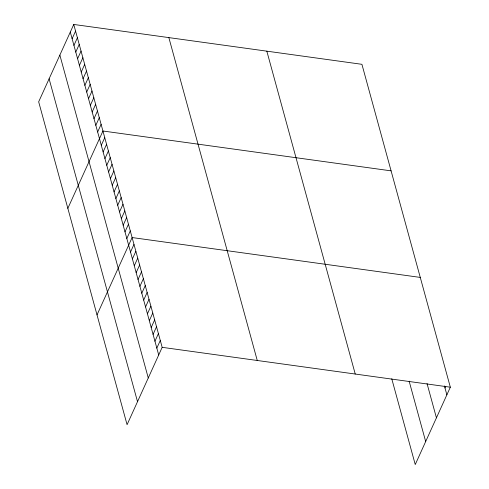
<?xml version="1.0" encoding="UTF-8"?>
<svg xmlns="http://www.w3.org/2000/svg" width="489" height="489" viewBox="0 0 489 489"><rect width="100%" height="100%" fill="white"/><g stroke="black" fill="none" stroke-linecap="round" stroke-linejoin="round"><path stroke-width="0.73" d="M73.753 24.45L38.668 101.804L127.079 424.684L162.171 347.331L73.753 24.45L361.921 64.316L450.332 387.196L415.247 464.55L391.762 378.786M72.115 38.747L75.581 31.107M73.937 45.404L77.403 37.769M75.764 52.066L79.224 44.426M77.586 58.723L81.052 51.088M79.407 65.385L82.873 57.745M81.235 72.042L84.695 64.407M83.057 78.705L86.522 71.064M84.878 85.361L88.344 77.727M86.706 92.024L90.165 84.383M88.527 98.68L91.993 91.046M90.349 105.343L93.815 97.702M92.177 111.999L95.636 104.365M93.998 118.662L97.464 111.021M95.82 125.318L99.285 117.684M97.647 131.981L101.107 124.34M67.843 208.357L102.934 131.003L391.096 170.863M101.29 145.294L104.756 137.66M103.112 151.957L106.578 144.316M104.939 158.613L108.405 150.979M106.761 165.276L110.227 157.635M108.582 171.932L112.048 164.298M110.41 178.595L113.876 170.954M112.232 185.252L115.697 177.617M114.053 191.914L117.519 184.274M115.881 198.571L119.347 190.936M117.702 205.233L121.168 197.593M119.524 211.89L122.99 204.255M121.351 218.552L124.817 210.912M123.173 225.209L126.639 217.574M124.995 231.872L128.46 224.231M126.822 238.528L130.288 230.894M97.018 314.904L132.109 237.55L420.271 277.416M130.52 252.049L133.986 244.408M132.403 258.907L135.869 251.273M134.279 265.772L137.745 258.131M136.162 272.63L139.622 264.995M138.039 279.494L141.504 271.853M139.915 286.352L143.381 278.718M141.798 293.217L145.264 285.576M143.674 300.075L147.14 292.44M145.551 306.939L149.017 299.299M147.433 313.797L150.899 306.163M149.31 320.662L152.776 313.021M151.193 327.52L154.652 319.885M153.069 334.384L156.535 326.744M154.946 341.243L158.412 333.608M156.828 348.107L160.288 340.466M444.99 387.973L445.62 386.579M162.171 347.331L450.332 387.196M444.428 385.913L446.873 394.831M427.038 383.535L436.432 417.838M409.146 381.163L425.681 441.543M266.829 51.162L355.24 374.036M168.852 37.604L257.263 360.485M70.294 32.085L158.705 354.965M59.854 55.092L148.271 377.973M49.102 78.796L137.519 401.677"/></g></svg>
